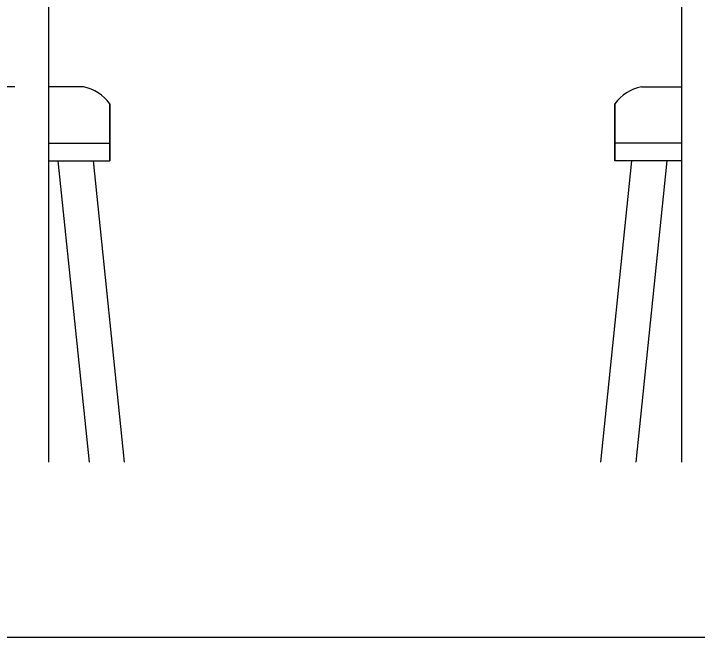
# Model space of a CAD drawing. Header units: millimetres. Extents: x 37301 to 64830, y 24173 to 38860.
# Drawn here: x 52947 to 53727, y 34333 to 35043 of the extents above; entities that cross this region are included whole.
import ezdxf

# ---------------------------------------------------------------- set-up
doc = ezdxf.new("R2010")
doc.units = ezdxf.units.MM
doc.layers.add('www.cad-blocks.net', color=7, linetype='Continuous')

# ---------------------------------------------------------------- blocks, each defined once
blk = doc.blocks.new('A$C43EA375E')
at = {"ltscale": 1.5}
for p, q in [((526.08, 0), (526.08, 692.02)), ((1246.32, 692.02), (1246.32, 0)), ((487.5, 427.26), (148.07, 427.26)), ((565.44, 427.26), (526.08, 427.26)), ((1200.79, 427.26), (1246.32, 427.26)), ((595.55, 342.9), (595.55, 407.86)), ((595.55, 407.86), (595.55, 342.9)), ((1170.68, 407.86), (1170.68, 342.9)), ((1170.68, 342.9), (1170.68, 407.86)), ((526.08, 362.9), (595.55, 362.9)), ((1246.32, 362.9), (1170.68, 362.9)), ((526.08, 342.9), (595.55, 342.9)), ((536.52, 342.9), (571.86, 0)), ((576.66, 342.9), (612, 0)), ((1189.57, 342.9), (1154.23, 0)), ((1246.32, 342.9), (1170.68, 342.9)), ((1229.71, 342.9), (1194.37, 0))]:
    blk.add_line(p, q, dxfattribs=at)
for centre, start, end in [((555.5, 378.75), 36.0118, 78.42427), ((1210.73, 378.75), 101.57573, 143.9882)]:
    blk.add_arc(centre, 49.51, start, end, dxfattribs=at)
blk = doc.blocks.new('FORMAT')
blk.add_line((39819.44, 34333.33), (64830.17, 34333.33))

msp = doc.modelspace()

# ---------------------------------------------------------------- block references
msp.add_blockref('A$C43EA375E', (52461.33, 34532.75))
at = {"layer": 'www.cad-blocks.net'}
msp.add_blockref('FORMAT', (0, 0), dxfattribs=at)

doc.saveas('drawing.dxf')
